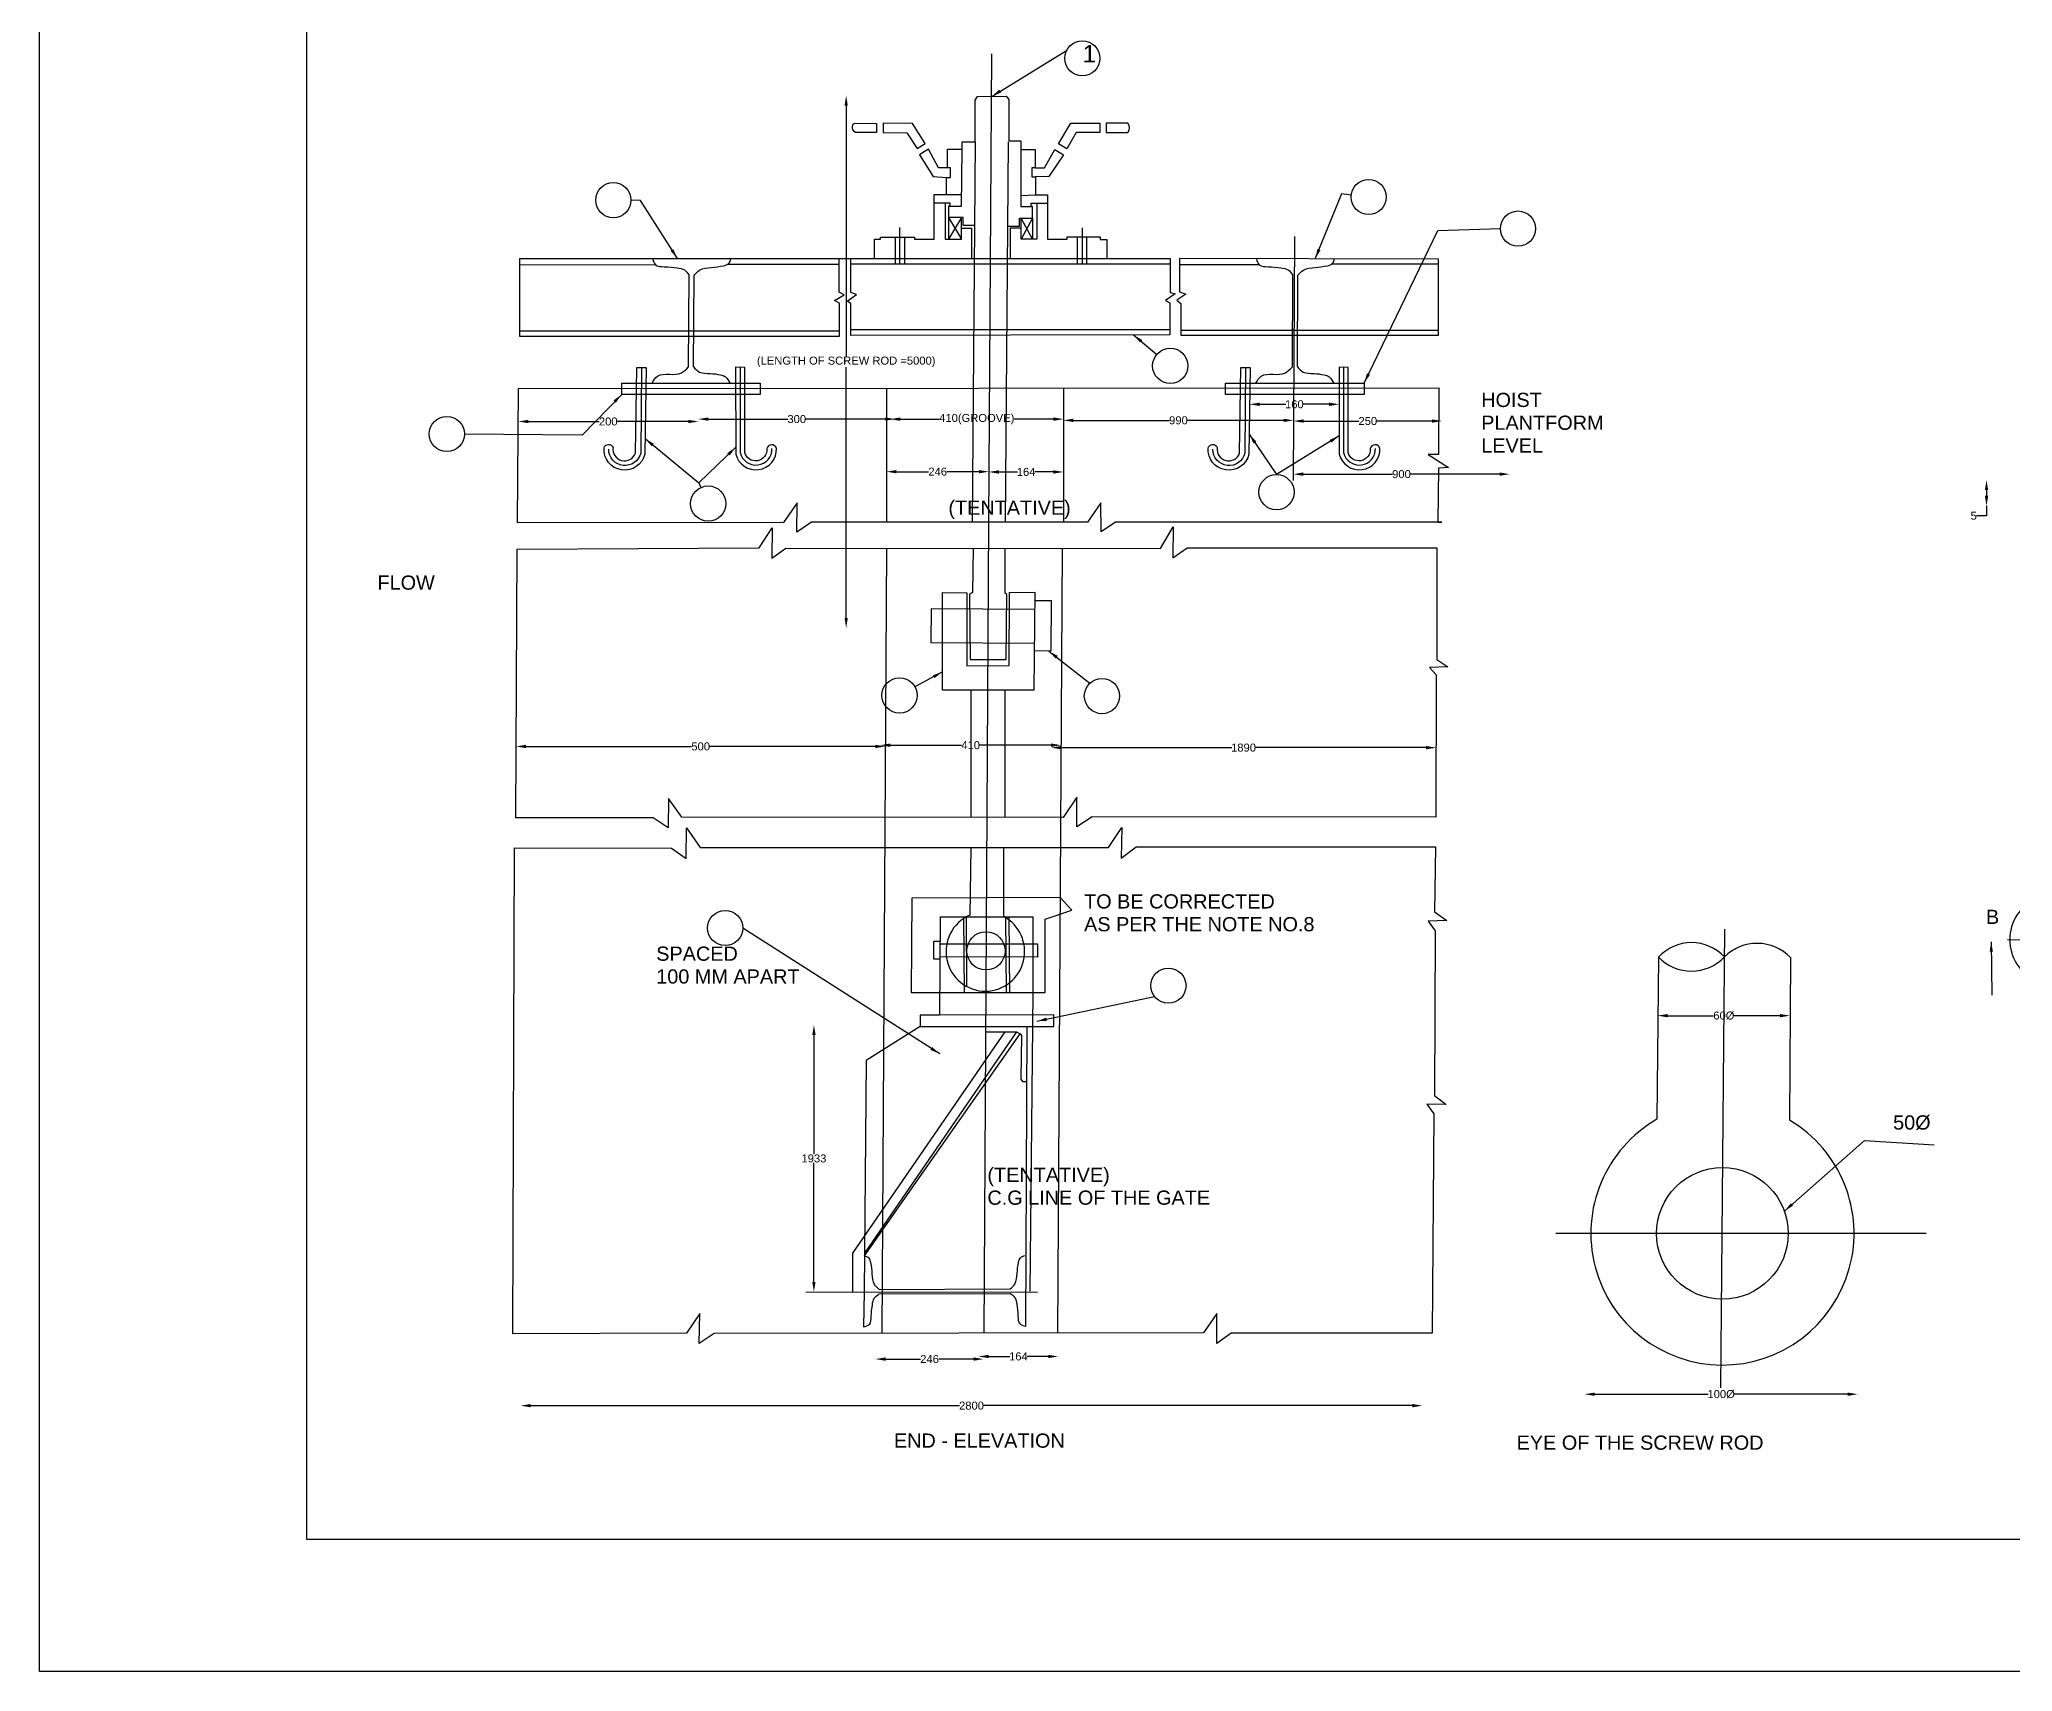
# Model space of a CAD drawing. Header units: metres. Extents: x 136 to 3094, y 92 to 1562.
# Drawn here: x 136 to 1122, y 92 to 907 of the extents above; entities that cross this region are included whole.
import ezdxf

# ---------------------------------------------------------------- set-up
doc = ezdxf.new("R2010")
doc.units = ezdxf.units.M
doc.header["$MEASUREMENT"] = 0
for name, color, linetype in [('DIMENSION', 7, 'Continuous'), ('DRAWING', 7, 'Continuous'), ('TEXT', 255, 'Continuous')]:
    doc.layers.add(name, color=color, linetype=linetype)
doc.styles.get("Standard").update_dxf_attribs({"font": 'ARIAL_1.TTF'})
doc.dimstyles.get("Standard").update_dxf_attribs({"dimtxt": 4, "dimasz": 5, "dimexe": 0.18, "dimexo": 0.0625, "dimgap": 0.09, "dimtad": 0, "dimtih": 1, "dimtoh": 1, "dimdec": 0, "dimzin": 0, "dimdsep": 46, "dimtxsty": 'Standard', "dimcen": 0, "dimse1": 1, "dimse2": 1, "dimadec": 0, "dimazin": 0, "dimtfac": 1, "dimtdec": 0, "dimtofl": 0, "dimtmove": 0, "dimatfit": 3, "dimfxl": 0, "dimtolj": 1, "dimtzin": 0, "dimarcsym": 0})
picture_1 = doc.add_image_def('image1.jpg', size_in_pixel=(7164, 3562))

# ---------------------------------------------------------------- blocks, each defined once
blk = doc.blocks.new('*D97')
at = {"layer": 'Defpoints', "color": 0}
for p in [(1100.98, 687.1), (1100.98, 674.28), (1109.41, 674.28)]:
    blk.add_point(p, dxfattribs=at)
at = {"layer": 'DIMENSION', "color": 0, "lineweight": -2}
for p, q in [((1109.41, 682.1), (1109.41, 679.28)), ((1109.41, 674.28), (1109.41, 669.28)), ((1109.41, 669.28), (1104.41, 669.28))]:
    blk.add_line(p, q, dxfattribs=at)
at = {"layer": 'DIMENSION', "color": 0}
for points in [[(1108.58, 682.1), (1110.24, 682.1), (1109.41, 687.1)], [(1108.58, 679.28), (1110.24, 679.28), (1109.41, 674.28)]]:
    blk.add_solid(points, dxfattribs=at)
at = {"layer": 'DIMENSION', "color": 0, "insert": (1102.99, 669.28), "char_height": 4, "attachment_point": 5}
blk.add_mtext('\\A1;5', dxfattribs=at)
blk = doc.blocks.new('*D116')
at = {"layer": 'Defpoints', "color": 0}
for p in [(1011.18, 419.43), (945.08, 408.17), (1011.18, 407.82)]:
    blk.add_point(p, dxfattribs=at)
at = {"layer": 'DIMENSION', "color": 0, "lineweight": -2}
for p, q in [((950.08, 419.43), (972.97, 419.43)), ((1006.18, 419.43), (983.29, 419.43))]:
    blk.add_line(p, q, dxfattribs=at)
at = {"layer": 'DIMENSION', "color": 0}
for points in [[(950.08, 420.26), (950.08, 418.59), (945.08, 419.43)], [(1006.18, 420.26), (1006.18, 418.59), (1011.18, 419.43)]]:
    blk.add_solid(points, dxfattribs=at)
at = {"layer": 'DIMENSION', "color": 0, "insert": (978.13, 419.43), "char_height": 4, "attachment_point": 5}
blk.add_mtext('\\A1;60Ø', dxfattribs=at)
blk = doc.blocks.new('*D117')
at = {"layer": 'Defpoints', "color": 0}
for p in [(908.58, 230.24), (908.58, 227.8), (1044.98, 227.8)]:
    blk.add_point(p, dxfattribs=at)
at = {"layer": 'DIMENSION', "color": 0, "lineweight": -2}
for p, q in [((913.58, 230.24), (970.26, 230.24)), ((1039.98, 230.24), (983.29, 230.24))]:
    blk.add_line(p, q, dxfattribs=at)
at = {"layer": 'DIMENSION', "color": 0}
for points in [[(913.58, 231.07), (913.58, 229.41), (908.58, 230.24)], [(1039.98, 231.07), (1039.98, 229.41), (1044.98, 230.24)]]:
    blk.add_solid(points, dxfattribs=at)
at = {"layer": 'DIMENSION', "color": 0, "insert": (976.78, 230.24), "char_height": 4, "attachment_point": 5}
blk.add_mtext('\\A1;100Ø', dxfattribs=at)
blk = doc.blocks.new('*D118')
at = {"layer": 'Defpoints', "color": 0}
for p in [(375.53, 714.59), (465.54, 716.38), (465.54, 714.59)]:
    blk.add_point(p, dxfattribs=at)
at = {"layer": 'DIMENSION', "color": 0, "lineweight": -2}
for p, q in [((380.53, 716.38), (416, 716.38)), ((460.54, 716.38), (425.07, 716.38))]:
    blk.add_line(p, q, dxfattribs=at)
at = {"layer": 'DIMENSION', "color": 0}
for points in [[(380.53, 717.21), (380.53, 715.55), (375.53, 716.38)], [(460.54, 717.21), (460.54, 715.55), (465.54, 716.38)]]:
    blk.add_solid(points, dxfattribs=at)
at = {"layer": 'DIMENSION', "color": 0, "insert": (420.54, 716.38), "char_height": 4, "attachment_point": 5}
blk.add_mtext('\\A1;200', dxfattribs=at)
blk = doc.blocks.new('*D119')
at = {"layer": 'Defpoints', "color": 0}
for p in [(465.54, 716.38), (563.97, 717.58), (563.97, 716.38)]:
    blk.add_point(p, dxfattribs=at)
at = {"layer": 'DIMENSION', "color": 0, "lineweight": -2}
for p, q in [((470.54, 717.58), (510.26, 717.58)), ((558.97, 717.58), (519.26, 717.58))]:
    blk.add_line(p, q, dxfattribs=at)
at = {"layer": 'DIMENSION', "color": 0}
for points in [[(470.54, 718.41), (470.54, 716.75), (465.54, 717.58)], [(558.97, 718.41), (558.97, 716.75), (563.97, 717.58)]]:
    blk.add_solid(points, dxfattribs=at)
at = {"layer": 'DIMENSION', "color": 0, "insert": (514.76, 717.58), "char_height": 4, "attachment_point": 5}
blk.add_mtext('\\A1;300', dxfattribs=at)
blk = doc.blocks.new('*D120')
at = {"layer": 'Defpoints', "color": 0}
for p in [(561.47, 718), (648.03, 718.04), (648.03, 717.56)]:
    blk.add_point(p, dxfattribs=at)
at = {"layer": 'DIMENSION', "color": 0, "lineweight": -2}
for p, q in [((566.47, 717.56), (586.01, 717.56)), ((643.03, 717.56), (623.49, 717.56))]:
    blk.add_line(p, q, dxfattribs=at)
at = {"layer": 'DIMENSION', "color": 0}
for points in [[(566.47, 718.4), (566.47, 716.73), (561.47, 717.56)], [(643.03, 718.4), (643.03, 716.73), (648.03, 717.56)]]:
    blk.add_solid(points, dxfattribs=at)
at = {"layer": 'DIMENSION', "color": 0, "insert": (604.75, 717.56), "char_height": 4, "attachment_point": 5}
blk.add_mtext('\\A1;410(GROOVE)', dxfattribs=at)
blk = doc.blocks.new('*D121')
at = {"layer": 'Defpoints', "color": 0}
for p in [(648.03, 717.56), (763.04, 716.95), (763.04, 711.57)]:
    blk.add_point(p, dxfattribs=at)
at = {"layer": 'DIMENSION', "color": 0, "lineweight": -2}
for p, q in [((653.03, 716.95), (701.03, 716.95)), ((758.04, 716.95), (710.04, 716.95))]:
    blk.add_line(p, q, dxfattribs=at)
at = {"layer": 'DIMENSION', "color": 0}
for points in [[(653.03, 717.78), (653.03, 716.11), (648.03, 716.95)], [(758.04, 717.78), (758.04, 716.11), (763.04, 716.95)]]:
    blk.add_solid(points, dxfattribs=at)
at = {"layer": 'DIMENSION', "color": 0, "insert": (705.54, 716.95), "char_height": 4, "attachment_point": 5}
blk.add_mtext('\\A1;990', dxfattribs=at)
blk = doc.blocks.new('*D122')
at = {"layer": 'Defpoints', "color": 0}
for p in [(741.08, 721.73), (785.83, 724.98), (785.83, 721.85)]:
    blk.add_point(p, dxfattribs=at)
at = {"layer": 'DIMENSION', "color": 0, "lineweight": -2}
for p, q in [((746.08, 724.98), (759.15, 724.98)), ((780.83, 724.98), (767.77, 724.98))]:
    blk.add_line(p, q, dxfattribs=at)
at = {"layer": 'DIMENSION', "color": 0}
for points in [[(746.08, 725.81), (746.08, 724.14), (741.08, 724.98)], [(780.83, 725.81), (780.83, 724.14), (785.83, 724.98)]]:
    blk.add_solid(points, dxfattribs=at)
at = {"layer": 'DIMENSION', "color": 0, "insert": (763.46, 724.98), "char_height": 4, "attachment_point": 5}
blk.add_mtext('\\A1;160', dxfattribs=at)
blk = doc.blocks.new('*D123')
at = {"layer": 'Defpoints', "color": 0}
for p in [(763.04, 716.95), (837.3, 716.95), (837.3, 716.6)]:
    blk.add_point(p, dxfattribs=at)
at = {"layer": 'DIMENSION', "color": 0, "lineweight": -2}
for p, q in [((768.04, 716.6), (795.63, 716.6)), ((832.3, 716.6), (804.71, 716.6))]:
    blk.add_line(p, q, dxfattribs=at)
at = {"layer": 'DIMENSION', "color": 0}
for points in [[(768.04, 717.43), (768.04, 715.77), (763.04, 716.6)], [(832.3, 717.43), (832.3, 715.77), (837.3, 716.6)]]:
    blk.add_solid(points, dxfattribs=at)
at = {"layer": 'DIMENSION', "color": 0, "insert": (800.17, 716.6), "char_height": 4, "attachment_point": 5}
blk.add_mtext('\\A1;250', dxfattribs=at)
blk = doc.blocks.new('*D124')
at = {"layer": 'Defpoints', "color": 0}
for p in [(610.78, 691.3), (559.61, 686.77), (610.78, 686.44)]:
    blk.add_point(p, dxfattribs=at)
at = {"layer": 'DIMENSION', "color": 0, "lineweight": -2}
for p, q in [((564.61, 691.3), (580.65, 691.3)), ((605.78, 691.3), (589.74, 691.3))]:
    blk.add_line(p, q, dxfattribs=at)
at = {"layer": 'DIMENSION', "color": 0}
for points in [[(564.61, 692.14), (564.61, 690.47), (559.61, 691.3)], [(605.78, 692.14), (605.78, 690.47), (610.78, 691.3)]]:
    blk.add_solid(points, dxfattribs=at)
at = {"layer": 'DIMENSION', "color": 0, "insert": (585.2, 691.3), "char_height": 4, "attachment_point": 5}
blk.add_mtext('\\A1;246', dxfattribs=at)
blk = doc.blocks.new('*D125')
at = {"layer": 'Defpoints', "color": 0}
for p in [(610.78, 691.3), (648.04, 691.32), (648.04, 691.16)]:
    blk.add_point(p, dxfattribs=at)
at = {"layer": 'DIMENSION', "color": 0, "lineweight": -2}
for p, q in [((615.78, 691.16), (625.1, 691.16)), ((643.04, 691.16), (633.72, 691.16))]:
    blk.add_line(p, q, dxfattribs=at)
at = {"layer": 'DIMENSION', "color": 0}
for points in [[(615.78, 691.99), (615.78, 690.32), (610.78, 691.16)], [(643.04, 691.99), (643.04, 690.32), (648.04, 691.16)]]:
    blk.add_solid(points, dxfattribs=at)
at = {"layer": 'DIMENSION', "color": 0, "insert": (629.41, 691.16), "char_height": 4, "attachment_point": 5}
blk.add_mtext('\\A1;164', dxfattribs=at)
blk = doc.blocks.new('*D126')
at = {"layer": 'Defpoints', "color": 0}
for p in [(558.97, 553.98), (374.5, 542.03), (558.97, 540.95)]:
    blk.add_point(p, dxfattribs=at)
at = {"layer": 'DIMENSION', "color": 0, "lineweight": -2}
for p, q in [((379.5, 553.98), (462.23, 553.98)), ((553.97, 553.98), (471.24, 553.98))]:
    blk.add_line(p, q, dxfattribs=at)
at = {"layer": 'DIMENSION', "color": 0}
for points in [[(379.5, 554.82), (379.5, 553.15), (374.5, 553.98)], [(553.97, 554.82), (553.97, 553.15), (558.97, 553.98)]]:
    blk.add_solid(points, dxfattribs=at)
at = {"layer": 'DIMENSION', "color": 0, "insert": (466.74, 553.98), "char_height": 4, "attachment_point": 5}
blk.add_mtext('\\A1;500', dxfattribs=at)
blk = doc.blocks.new('*D127')
at = {"layer": 'Defpoints', "color": 0}
for p in [(556.47, 554.4), (646.86, 554.6), (646.86, 553.87)]:
    blk.add_point(p, dxfattribs=at)
at = {"layer": 'DIMENSION', "color": 0, "lineweight": -2}
for p, q in [((561.47, 554.6), (597.08, 554.6)), ((641.86, 554.6), (606.25, 554.6))]:
    blk.add_line(p, q, dxfattribs=at)
at = {"layer": 'DIMENSION', "color": 0}
for points in [[(561.47, 555.44), (561.47, 553.77), (556.47, 554.6)], [(641.86, 555.44), (641.86, 553.77), (646.86, 554.6)]]:
    blk.add_solid(points, dxfattribs=at)
at = {"layer": 'DIMENSION', "color": 0, "insert": (601.67, 554.6), "char_height": 4, "attachment_point": 5}
blk.add_mtext('\\A1;410', dxfattribs=at)
blk = doc.blocks.new('*D128')
at = {"layer": 'Defpoints', "color": 0}
for p in [(641.86, 555.44), (834.26, 554.16), (834.26, 553.38)]:
    blk.add_point(p, dxfattribs=at)
at = {"layer": 'DIMENSION', "color": 0, "lineweight": -2}
for p, q in [((646.86, 553.38), (732.19, 553.38)), ((829.26, 553.38), (743.93, 553.38))]:
    blk.add_line(p, q, dxfattribs=at)
at = {"layer": 'DIMENSION', "color": 0}
for points in [[(646.86, 554.22), (646.86, 552.55), (641.86, 553.38)], [(829.26, 554.22), (829.26, 552.55), (834.26, 553.38)]]:
    blk.add_solid(points, dxfattribs=at)
at = {"layer": 'DIMENSION', "color": 0, "insert": (738.06, 553.38), "char_height": 4, "attachment_point": 5}
blk.add_mtext('\\A1;1890', dxfattribs=at)
blk = doc.blocks.new('*D129')
at = {"layer": 'Defpoints', "color": 0}
for p in [(762.94, 689.5), (871.05, 690.07), (871.05, 689.5)]:
    blk.add_point(p, dxfattribs=at)
at = {"layer": 'DIMENSION', "color": 0, "lineweight": -2}
for p, q in [((767.94, 690.07), (812.49, 690.07)), ((866.05, 690.07), (821.5, 690.07))]:
    blk.add_line(p, q, dxfattribs=at)
at = {"layer": 'DIMENSION', "color": 0}
for points in [[(767.94, 690.91), (767.94, 689.24), (762.94, 690.07)], [(866.05, 690.91), (866.05, 689.24), (871.05, 690.07)]]:
    blk.add_solid(points, dxfattribs=at)
at = {"layer": 'DIMENSION', "color": 0, "insert": (817, 690.07), "char_height": 4, "attachment_point": 5}
blk.add_mtext('\\A1;900', dxfattribs=at)
blk = doc.blocks.new('*D130')
at = {"layer": 'Defpoints', "color": 0}
for p in [(525.71, 414.74), (523.34, 281.39), (525.55, 281.39)]:
    blk.add_point(p, dxfattribs=at)
at = {"layer": 'DIMENSION', "color": 0, "lineweight": -2}
for p, q in [((523.34, 409.74), (523.34, 350.2)), ((523.34, 286.39), (523.34, 345.93))]:
    blk.add_line(p, q, dxfattribs=at)
at = {"layer": 'DIMENSION', "color": 0}
for points in [[(522.51, 409.74), (524.18, 409.74), (523.34, 414.74)], [(522.51, 286.39), (524.18, 286.39), (523.34, 281.39)]]:
    blk.add_solid(points, dxfattribs=at)
at = {"layer": 'DIMENSION', "color": 0, "insert": (523.34, 348.06), "char_height": 4, "attachment_point": 5}
blk.add_mtext('\\A1;1933', dxfattribs=at)
blk = doc.blocks.new('*D131')
at = {"layer": 'Defpoints', "color": 0}
for p in [(608.14, 247.8), (554.16, 245.84), (608.14, 245.84)]:
    blk.add_point(p, dxfattribs=at)
at = {"layer": 'DIMENSION', "color": 0, "lineweight": -2}
for p, q in [((559.16, 247.8), (576.6, 247.8)), ((603.14, 247.8), (585.69, 247.8))]:
    blk.add_line(p, q, dxfattribs=at)
at = {"layer": 'DIMENSION', "color": 0}
for points in [[(559.16, 248.64), (559.16, 246.97), (554.16, 247.8)], [(603.14, 248.64), (603.14, 246.97), (608.14, 247.8)]]:
    blk.add_solid(points, dxfattribs=at)
at = {"layer": 'DIMENSION', "color": 0, "insert": (581.15, 247.8), "char_height": 4, "attachment_point": 5}
blk.add_mtext('\\A1;246', dxfattribs=at)
blk = doc.blocks.new('*D132')
at = {"layer": 'Defpoints', "color": 0}
for p in [(605.64, 248.22), (645.43, 249.11), (645.43, 248.22)]:
    blk.add_point(p, dxfattribs=at)
at = {"layer": 'DIMENSION', "color": 0, "lineweight": -2}
for p, q in [((610.64, 249.11), (621.22, 249.11)), ((640.43, 249.11), (629.85, 249.11))]:
    blk.add_line(p, q, dxfattribs=at)
at = {"layer": 'DIMENSION', "color": 0}
for points in [[(610.64, 249.94), (610.64, 248.28), (605.64, 249.11)], [(640.43, 249.94), (640.43, 248.28), (645.43, 249.11)]]:
    blk.add_solid(points, dxfattribs=at)
at = {"layer": 'DIMENSION', "color": 0, "insert": (625.53, 249.11), "char_height": 4, "attachment_point": 5}
blk.add_mtext('\\A1;164', dxfattribs=at)
blk = doc.blocks.new('*D133')
at = {"layer": 'Defpoints', "color": 0}
for p in [(376.79, 224.89), (376.79, 224.52), (827.42, 224.89)]:
    blk.add_point(p, dxfattribs=at)
at = {"layer": 'DIMENSION', "color": 0, "lineweight": -2}
for p, q in [((381.79, 224.52), (596.02, 224.52)), ((822.42, 224.52), (608.2, 224.52))]:
    blk.add_line(p, q, dxfattribs=at)
at = {"layer": 'DIMENSION', "color": 0}
for points in [[(381.79, 225.35), (381.79, 223.68), (376.79, 224.52)], [(822.42, 225.35), (822.42, 223.68), (827.42, 224.52)]]:
    blk.add_solid(points, dxfattribs=at)
at = {"layer": 'DIMENSION', "color": 0, "insert": (602.11, 224.52), "char_height": 4, "attachment_point": 5}
blk.add_mtext('\\A1;2800', dxfattribs=at)
blk = doc.blocks.new('*D134')
at = {"layer": 'Defpoints', "color": 0}
for p in [(539.46, 879.21), (541.82, 879.21), (541.82, 613.22)]:
    blk.add_point(p, dxfattribs=at)
at = {"layer": 'DIMENSION', "color": 0, "lineweight": -2}
for p, q in [((539.46, 874.21), (539.46, 748.92)), ((539.46, 618.22), (539.46, 743.5))]:
    blk.add_line(p, q, dxfattribs=at)
at = {"layer": 'DIMENSION', "color": 0}
for points in [[(538.63, 874.21), (540.29, 874.21), (539.46, 879.21)], [(538.63, 618.22), (540.29, 618.22), (539.46, 613.22)]]:
    blk.add_solid(points, dxfattribs=at)
at = {"layer": 'DIMENSION', "color": 0, "insert": (539.46, 746.21), "char_height": 4, "attachment_point": 5}
blk.add_mtext('\\A1;(LENGTH OF SCREW ROD =5000)', dxfattribs=at)

msp = doc.modelspace()

# ---------------------------------------------------------------- linework, layer by layer
at = {"layer": 'DRAWING'}
for points in [[(269.97, 1514.36), (2974.27, 1514.36), (2974.27, 157.65), (269.97, 157.65)], [(427.28, 735.58), (496.55, 735.58), (496.55, 729.94), (427.28, 729.94)], [(729.04, 735.58), (798.32, 735.58), (798.32, 729.94), (729.04, 729.94)]]:
    msp.add_lwpolyline(points, close=True, dxfattribs=at)
for points in [[(612.17, 900.11), (610.65, 666.06)], [(553.66, 797.84), (553.66, 807.52), (556.67, 807.52), (556.67, 808.5), (573.54, 808.5), (573.54, 807.57), (583.52, 807.57), (583.52, 829.8), (589.67, 829.8), (589.67, 838.4), (591.62, 838.4), (591.62, 843.22), (590.11, 843.22), (590.11, 852.52), (597.39, 852.52), (597.39, 856.21), (603.91, 856.21), (603.91, 876.96), (605.03, 878.77), (619.37, 879.01), (620.79, 877.36), (620.79, 856.63), (626.7, 856.63), (626.7, 852.26), (633.92, 852.26), (633.92, 843.24), (632.33, 843.24), (632.33, 838.6), (634.06, 838.6), (634.06, 829.69), (640.11, 829.69), (640.11, 807.5), (649.97, 807.5), (649.97, 808.6), (666.42, 808.6), (666.42, 807.3), (669.78, 807.3), (669.78, 797.85)], [(578.87, 855.37), (572.54, 865.32), (558.02, 865.53), (558.02, 860.86), (569.85, 860.6), (574.98, 852.83), (578.87, 855.37)], [(649.8, 852.65), (645.61, 855.1), (651.81, 865.4), (666.29, 865.4), (666.29, 860.77), (654.48, 860.77), (649.8, 852.65)], [(590.11, 843.22), (585.64, 843.22), (580.57, 852.44), (578.45, 851.08), (576.09, 849.58), (582.99, 838.79), (589.67, 838.4)], [(583.52, 825.74), (591.22, 825.74), (591.22, 824.03), (597.05, 824.03), (597.39, 852.52)], [(603.91, 856.21), (602.39, 666.06)], [(620.43, 856.22), (618.9, 666.07)], [(626.7, 852.26), (626.7, 829.37), (634.06, 829.69)], [(633.92, 843.24), (638.62, 843.24), (643.73, 852.29), (648.08, 849.66), (640.79, 838.79), (634.06, 838.6)], [(589.67, 829.8), (597.12, 829.81)], [(626.7, 829.37), (626.7, 823.85), (632, 823.85), (632, 825.48), (640.11, 825.48)], [(588.96, 825.74), (588.96, 807.43), (597.04, 807.43), (597.04, 812.98), (602.09, 812.98), (602.09, 797.84)], [(591.22, 824.03), (590.61, 824.03), (590.61, 818.29), (590.61, 807.43)], [(620.09, 814.07), (626.04, 814.07), (626.04, 817.96), (632.59, 817.96), (632.59, 823.84), (632, 823.85)], [(634.81, 825.48), (634.81, 807.48), (626.98, 807.48), (626.98, 813.03), (621.5, 813.03), (621.5, 797.84)], [(566.34, 795.2), (566.34, 813.37)], [(603.58, 814.26), (597.9, 814.26), (597.9, 818.29), (590.54, 818.29)], [(597.04, 818.29), (590.61, 807.43)], [(590.61, 818.29), (597.04, 807.43)], [(597.04, 812.98), (597.04, 818.29)], [(626.98, 813.03), (626.98, 817.96)], [(632.59, 817.96), (626.98, 807.48)], [(632.59, 807.48), (626.98, 817.96)], [(632.59, 817.96), (632.59, 807.48)], [(657.4, 813.25), (657.4, 795.2)], [(763.49, 808.83), (762.93, 686.83)], [(564.01, 808.5), (564.01, 795.2)], [(568.6, 808.5), (568.6, 795.2)], [(654.99, 808.6), (654.99, 795.2)], [(659.52, 808.6), (659.52, 795.2)], [(376.12, 797.84), (701.36, 797.85), (701.36, 780.92), (703.91, 780.12), (699.11, 776.78), (701.29, 775.62), (701.19, 759.73), (541.73, 759.36), (541.73, 775.39), (539.88, 776.52), (544.54, 779.81), (541.84, 780.79), (541.84, 797.84)], [(376.12, 797.84), (376.12, 759), (536.09, 759), (536.09, 775.56), (533.63, 776.8), (538.49, 779.68), (535.97, 781.02), (535.97, 797.84)], [(376.12, 794.62), (443.93, 794.89)], [(460.82, 789.65), (460.56, 743.57)], [(463.19, 743.69), (463.52, 789.5)], [(480.32, 795.02), (535.97, 795.02)], [(541.84, 795.2), (701.36, 795.2)], [(706.09, 797.89), (706.09, 781.25), (709.15, 780.01), (704.65, 777.04), (706.76, 775.42), (706.76, 759.54), (835.54, 759.54), (835.54, 797.55), (706.09, 797.89)], [(706.09, 794.86), (745.81, 794.77)], [(762.59, 789.65), (762.33, 743.57)], [(764.96, 743.69), (765.28, 789.5)], [(782.29, 795.16), (835.54, 795.16)], [(376.12, 761.7), (536.09, 761.7)], [(541.73, 762.39), (701.2, 762.44)], [(706.76, 761.97), (835.54, 761.97)], [(835.19, 666), (837.17, 666), (835.19, 666.02), (674.14, 666.15), (666.9, 661.21), (666.78, 675.79), (660.08, 666.09), (522.07, 666.01), (514.82, 661.03), (514.91, 675.7), (508.11, 665.9), (375.25, 665.76), (375.63, 732.94)], [(375.63, 732.94), (835.75, 733.27), (835.52, 699.94), (830.38, 699.86), (840.49, 693.34), (835.44, 693.02), (835.19, 666)], [(559.59, 733.07), (559.62, 666.03)], [(648.02, 733.13), (648.06, 666.08)], [(375.1, 652.65), (495.97, 653.23), (502.49, 663.28), (502.38, 648.08), (509.24, 653.11), (696.54, 652.94), (702.96, 663.81), (702.75, 648.21), (709.95, 653.29), (834.59, 653.29), (834.59, 597.37), (840.17, 593.79), (831.08, 593.45), (834.39, 589.73), (834.13, 518.59), (662.34, 518.84), (654.77, 513.86), (654.77, 528.7), (647.96, 518.55), (457.27, 518.58), (450.7, 527.99), (450.5, 513.28), (442.94, 518.32), (374.37, 518.34), (375.1, 652.65)], [(610.65, 666.06), (608.18, 260.74)], [(559.63, 653.07), (557.33, 260.69)], [(602.89, 653.03), (602.52, 630.99), (601.1, 630.05), (601.42, 597.41), (619.45, 597.41), (619.77, 629.89), (618.91, 630.59), (618.93, 653.01)], [(647.44, 652.99), (645.14, 260.77)], [(633.66, 622.48), (581.99, 622.69), (581.77, 606.01), (633.52, 605.57)], [(599.81, 630.83), (599.73, 594.35), (620.88, 594.4), (621.08, 630.86), (633.73, 631.05), (633.32, 582.17), (587.57, 582.07), (587.57, 630.98), (599.81, 630.83)], [(633.7, 626.92), (641.91, 626.84), (641.74, 601.65), (633.49, 601.72)], [(601.81, 582.1), (601.8, 518.56)], [(618.72, 582.14), (618.71, 518.55)], [(374.07, 503.34), (452.08, 503.1), (459.55, 497.97), (459.71, 513.29), (466.53, 503.42), (670.55, 503.53), (677.23, 513.48), (676.89, 498.22), (684.47, 503.87), (833.97, 503.86), (833.52, 471.33), (839.73, 467.06), (830.35, 466.64), (833.86, 461.89), (833.48, 379.55), (839.41, 374.98), (829.69, 375.18), (833.19, 370.32), (832.31, 260.71), (731.81, 260.76), (724.71, 255.52), (724.79, 270.64), (718.03, 260.84), (473.43, 260.62), (465.92, 255.53), (466.34, 270.54), (459.58, 260.7), (372.89, 260.48), (373.62, 503.34)], [(646.41, 478.44), (572.22, 478.21), (571.87, 431.03), (638.86, 431.03), (638.98, 467.65), (652.19, 472.24), (646.41, 478.44)], [(586.37, 468.88), (586.1, 419.74), (576.52, 419.71), (576.52, 414.07), (643.27, 414.08), (643.23, 419.91), (586.1, 419.74)], [(586.37, 468.88), (632.75, 468.75), (632.75, 431.03), (631.18, 281.7)], [(598.16, 468.85), (598.36, 431)], [(599.49, 468.85), (599.67, 434.07)], [(619.17, 468.85), (619.36, 431)], [(620.83, 468.85), (621.03, 431)], [(586.31, 456.52), (583.12, 456.52), (583.12, 447.84), (586.26, 447.83)], [(586.3, 455.25), (635.15, 455.25), (635.15, 448.64), (586.26, 448.91)], [(976.59, 233.36), (978.55, 462.71)], [(1119.91, 457.52), (1409.47, 456.77)], [(945.48, 448.67), (944.68, 367.66)], [(1011.4, 448.44), (1010.96, 367.19)], [(618.7, 411.36), (542.59, 300.79), (542.56, 281.37)], [(576.52, 414.07), (549.51, 397.05), (548.41, 281.38)], [(624.63, 411.38), (548.59, 300.79)], [(548.59, 299.32), (626.34, 410.39)], [(609.1, 411.33), (624.63, 411.38), (626.34, 410.39), (627.13, 409.47), (626.81, 387.66), (627.6, 386.54), (628.72, 386.47), (629.79, 386.47)], [(629.23, 264.08), (629.91, 414.08)], [(894.08, 310.72), (1079.23, 310.72)], [(519.28, 281.4), (635, 281.25)], [(548.41, 281.38), (548.19, 263.87)], [(621.63, 280.42), (555.79, 280.21)], [(555.95, 282.65), (621.47, 282.86)]]:
    msp.add_lwpolyline(points, dxfattribs=at)
for points in [[(543.63, 865.48), (554.69, 865.39), (554.6, 860.87), (544.09, 860.87, -0.552766), (543.63, 865.48, -0.099104)], [(669.33, 865.45), (669.33, 860.81), (680.26, 860.81, 0.333654), (680.26, 865.51), (669.33, 865.45)], [(434.82, 743.38), (439.43, 743.38), (438.83, 700.08, -0.926137), (418.43, 703.14, -0.698121), (422.96, 703.45, 0.909344), (434.15, 700.54), (434.82, 743.38)], [(437.12, 743.38), (436.78, 700.6, -0.887116), (420.76, 702.51, -1.015432)], [(484.17, 743.59), (484.26, 700.1, 0.904291), (504.63, 702.96, 0.771552), (499.77, 702.86, -0.928879), (488.73, 700.96), (488.75, 743.42), (484.17, 743.59)], [(486.46, 743.5), (486.43, 700.84, 0.904487), (502.36, 702.92, 0.03249)], [(736.77, 743.38), (741.39, 743.38), (740.78, 700.08, -0.926137), (720.39, 703.14, -0.698121), (724.91, 703.45, 0.909344), (736.1, 700.54), (736.77, 743.38)], [(739.08, 743.38), (738.74, 700.6, -0.887116), (722.71, 702.51, -1.015432)], [(785.79, 743.59), (785.88, 700.1, 0.904291), (806.25, 702.96, 0.771552), (801.39, 702.86, -0.928879), (790.35, 700.96), (790.37, 743.42), (785.79, 743.59)], [(788.08, 743.5), (788.05, 700.84, 0.904487), (803.98, 702.92, 0.03249)], [(601.83, 503.5), (601.27, 469.73, 0.811022), (609.22, 431.6, 0.769277), (618.21, 468.99), (618.19, 503.51)]]:
    msp.add_lwpolyline(points, format="xyb", dxfattribs=at)
for centre, radius in [((657.51, 897.9), 8.8), ((423.07, 827), 8.8), ((800.58, 828.56), 8.8), ((875.23, 812.79), 8.8), ((701.43, 744.18), 8.8), ((339.87, 710.14), 8.8), ((470.5, 675.36), 8.8), ((754.54, 681.08), 8.8), ((566.13, 579.47), 8.8), ((667.29, 579.15), 8.8), ((478.99, 463.24), 8.8), ((609.34, 451.82), 9.56), ((700.51, 434.44), 8.8), ((977.42, 310.61), 32.9)]:
    msp.add_circle(centre, radius, dxfattribs=at)
for centre, radius, start, end in [((1144.12, 457.43), 23.08, 83.76349, 276.23651), ((962.01, 433.47), 22.45, 42.98642, 137.404), ((994.75, 432.57), 23.01, 43.63438, 135.18885), ((961.9, 464.6), 22.88, 224.12177, 316.26865), ((977.42, 310.61), 65.78, 119.85005, 59.3397)]:
    msp.add_arc(centre, radius, start, end, dxfattribs=at)
for points in [[(442.69, 797.84), (444.14, 794.68), (448.57, 793.75), (455.06, 793.14), (458.59, 792.17), (460.82, 789.65)], [(463.52, 789.5), (466.18, 792.03), (472.09, 793.4), (478.2, 794.26), (480.67, 795.29), (481.84, 797.84)], [(744.46, 797.84), (745.91, 794.68), (750.33, 793.75), (756.83, 793.14), (760.36, 792.17), (762.59, 789.65)], [(765.28, 789.5), (767.95, 792.03), (773.86, 793.4), (779.97, 794.26), (782.44, 795.29), (783.6, 797.84)], [(442.43, 735.46), (445.18, 739.12), (451.13, 739.97), (457.19, 740.77), (460.56, 743.57)], [(463.19, 743.69), (466.17, 741.12), (471.54, 740.32), (476.58, 739.69), (479.09, 738.72), (481.27, 735.63)], [(744.2, 735.46), (746.95, 739.12), (752.89, 739.97), (758.96, 740.77), (762.33, 743.57)], [(764.96, 743.69), (767.94, 741.12), (773.31, 740.32), (778.35, 739.69), (780.86, 738.72), (783.04, 735.63)], [(555.95, 282.65), (553.69, 285.08), (552.51, 290.45), (551.8, 295.99), (550.88, 298.24), (548.59, 299.32)], [(621.47, 282.86), (623.73, 285.29), (624.91, 290.66), (625.62, 296.2), (626.54, 298.45), (628.83, 299.53)], [(548.19, 263.87), (551.07, 265.15), (551.96, 269.15), (552.57, 275.02), (553.49, 278.21), (555.79, 280.21)], [(629.23, 264.08), (626.35, 265.36), (625.46, 269.36), (624.85, 275.23), (623.93, 278.42), (621.63, 280.42)]]:
    msp.add_spline(points, degree=3, dxfattribs=at)

# ---------------------------------------------------------------- texts
at = {"layer": 'DIMENSION'}
msp.add_text('1', height=8.68, dxfattribs=at).set_placement((657.62, 895.82))
at = {"layer": 'TEXT'}
for s, height, p in [('HOIST ', 7.099, (856.85, 723.62)), ('PLANTFORM', 7.099, (856.85, 712.22)), ('LEVEL ', 7.099, (856.85, 700.81)), ('(TENTATIVE)', 7.0992, (590.55, 669.78)), ('FLOW ', 7.099, (305.2, 632.33)), ('TO BE CORRECTED ', 7.0992, (658.36, 472.99)), ('AS PER THE NOTE NO.8', 7.0992, (658.36, 461.59)), ('B', 7.1, (1109.11, 465.25)), ('SPACED ', 7.099, (444.53, 446.87)), ('100 MM APART ', 7.0992, (444.53, 435.47)), ('50Ø', 7.099, (1062.72, 362.52)), ('(TENTATIVE) ', 7.0992, (610.05, 336.34)), ('C.G LINE OF THE GATE ', 7.0992, (610.05, 324.94)), ('END - ELEVATION', 7.0992, (563.32, 203.51)), ('EYE OF THE SCREW ROD ', 7.0992, (874.54, 202.5))]:
    msp.add_text(s, height=height, dxfattribs=at).set_placement(p)

# ---------------------------------------------------------------- dimensions: what is measured, and where the dimension line sits
at = {"layer": 'DIMENSION'}
for base, p1, p2, text, picture, middle in [((539.46, 879.21), (541.82, 613.22), (541.82, 879.21), '(LENGTH OF SCREW ROD =5000)', '*D134', (539.46, 746.21)), ((1109.41, 674.28), (1100.98, 687.1), (1100.98, 674.28), '5', '*D97', (1102.99, 669.28)), ((523.34, 281.39), (525.71, 414.74), (525.55, 281.39), '1933', '*D130', (523.34, 348.06))]:
    dim = msp.add_linear_dim(base=base, p1=p1, p2=p2, angle=90, text=text, dimstyle='Standard', dxfattribs=at)
    dim.commit()
    dim.dimension.update_dxf_attribs({"geometry": picture, "text_midpoint": middle})
for base, p1, p2, text, picture, middle in [((563.97, 717.58), (465.54, 716.38), (563.97, 716.38), '300', '*D119', (514.76, 717.58)), ((648.03, 717.56), (561.47, 718), (648.03, 718.04), '410(GROOVE)', '*D120', (604.75, 717.56)), ((785.83, 724.98), (741.08, 721.73), (785.83, 721.85), '160', '*D122', (763.46, 724.98)), ((465.54, 716.38), (375.53, 714.59), (465.54, 714.59), '200', '*D118', (420.54, 716.38)), ((763.04, 716.95), (648.03, 717.56), (763.04, 711.57), '990', '*D121', (705.54, 716.95)), ((837.3, 716.6), (763.04, 716.95), (837.3, 716.95), '250', '*D123', (800.17, 716.6)), ((610.78, 691.3), (559.61, 686.77), (610.78, 686.44), '246', '*D124', (585.2, 691.3)), ((648.04, 691.16), (610.78, 691.3), (648.04, 691.32), '164', '*D125', (629.41, 691.16)), ((871.05, 690.07), (762.94, 689.5), (871.05, 689.5), '900', '*D129', (817, 690.07)), ((558.97, 553.98), (374.5, 542.03), (558.97, 540.95), '500', '*D126', (466.74, 553.98)), ((646.86, 554.6), (556.47, 554.4), (646.86, 553.87), '410', '*D127', (601.67, 554.6)), ((834.26, 553.38), (641.86, 555.44), (834.26, 554.16), '1890', '*D128', (738.06, 553.38)), ((1011.18, 419.43), (945.08, 408.17), (1011.18, 407.82), '60Ø', '*D116', (978.13, 419.43)), ((608.14, 247.8), (554.16, 245.84), (608.14, 245.84), '246', '*D131', (581.15, 247.8)), ((645.43, 249.11), (605.64, 248.22), (645.43, 248.22), '164', '*D132', (625.53, 249.11)), ((376.79, 224.52), (827.42, 224.89), (376.79, 224.89), '2800', '*D133', (602.11, 224.52)), ((908.58, 230.24), (1044.98, 227.8), (908.58, 227.8), '100Ø', '*D117', (976.78, 230.24))]:
    dim = msp.add_linear_dim(base=base, p1=p1, p2=p2, text=text, dimstyle='Standard', dxfattribs=at)
    dim.commit()
    dim.dimension.update_dxf_attribs({"geometry": picture, "text_midpoint": middle})

# ---------------------------------------------------------------- pictures from other files: only their frames are drawn
at = {"color": 2}
image = msp.add_image(picture_1, insert=(136.26, 91.64), size_in_units=(2957.36, 1470.42), dxfattribs=dict(at, fade=36))
image.dxf.flags = 7

# ---------------------------------------------------------------- leaders
at = {"layer": 'DIMENSION'}
for points in [[(1111.74, 456.37), (1112.03, 429.76)], [(1008.38, 321.73), (1048.42, 357.02), (1083.28, 354.93)]]:
    msp.add_leader(points, dimstyle='Standard', override={"dimgap": 0.09, "dimtad": 0}, dxfattribs=at)
at = {"layer": 'DRAWING'}
for points in [[(612.2, 878.89), (649.62, 901.8)], [(773.9, 797.71), (787.2, 830.34), (791.86, 829.72)], [(455.09, 797.84), (436.74, 826.83), (431.88, 827)], [(798.32, 735.58), (835.18, 811.76), (866.43, 812.79)], [(683.06, 759.69), (694.7, 749.86)], [(427.28, 729.94), (407.53, 709.6), (348.67, 710.07)], [(740.92, 710.03), (754.54, 689.88)], [(438.93, 707.82), (465.77, 685.71)], [(484.25, 703.48), (465.77, 685.71), (466.84, 683.37)], [(785.86, 709.19), (754.54, 689.88)], [(640.71, 601.66), (661.27, 585.58)], [(587.57, 591.23), (573.85, 583.7)], [(586.23, 400.34), (487.79, 463.24)], [(634.74, 416.63), (693.57, 429.02)]]:
    msp.add_leader(points, dimstyle='Standard', override={"dimgap": 0.09, "dimtad": 0}, dxfattribs=at)

doc.saveas('drawing.dxf')
